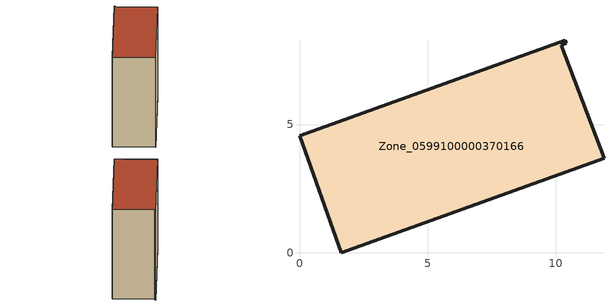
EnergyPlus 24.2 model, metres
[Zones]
Zone_0599100000370166
 floor ground (C_G): 10.41,8.17 10.21,8.09 11.88,3.68 1.63,0 0,4.57 10.37,8.29 z0.34
 wall outside (C_F): 10.41,8.17 10.37,8.29 0,4.57 1.63,0 11.88,3.68 10.21,8.09 10.41,8.17 z0.34:12.02
 roof outside (C_R): 10.21,8.09 10.41,8.17 10.37,8.29 0,4.57 1.63,0 11.88,3.68 z12.02
[BUILDING]
Pand.0599100000370166: North Axis=0; Terrain=City; Loads Convergence Tolerance Value=0.04; Temperature Convergence Tolerance Value=0.4; Solar Distribution=FullExterior; Maximum Number of Warmup Days=25; Minimum Number of Warmup Days=1
[Site:Location]
Rotterdam.The.Hague.AP_ZH_NLD Design_Conditions: Latitude=51.96; Longitude=4.45; Time Zone=1; Elevation=-4.5
[SITE:GROUNDTEMPERATURE:BUILDINGSURFACE]
18, 18, 18, 18, 18, 18, 18, 18, 18, 18, 18, 18
[MATERIAL] Thermal Absorptance=0.9; Solar Absorptance=0.7; Visible Absorptance=0.7
Name | Roughness | Thickness | Conductivity | Density | Specific Heat
G.TI.1992-2005 | MediumSmooth | 0.15 | 0.06 | 540 | 1210
F.TI.1992-2005 | Rough | 0.3 | 0.12 | 1920 | 840
R.TI.1992-2005 | MediumRough | 0.2 | 0.08 | 1500 | 1000
[CONSTRUCTION]
C_G: G.TI.1992-2005
C_F: F.TI.1992-2005
C_R: R.TI.1992-2005
[ZONE]
Zone_0599100000370166: Type=1; Multiplier=1; Ceiling Height=Autocalculate; Volume=Autocalculate; Floor Area=autocalculate; Part of Total Floor Area=Yes
[ZONEINFILTRATION:DESIGNFLOWRATE]
Infil_Zone_0599100000370166: Zone or ZoneList or Space or SpaceList=Zone_0599100000370166; Schedule=AlwaysOn; Design Flow Rate Calculation Method=Flow/Area; Flow Rate per Floor Area=0.0015; Constant Term Coefficient=1; Temperature Term Coefficient=0; Velocity Term Coefficient=0; Velocity Squared Term Coefficient=0
[HVACTEMPLATE:ZONE:IDEALLOADSAIRSYSTEM]
Zone_0599100000370166: Maximum Heating Supply Air Temperature=50; Minimum Cooling Supply Air Temperature=13; Maximum Heating Supply Air Humidity Ratio=0.0156; Minimum Cooling Supply Air Humidity Ratio=0.0077; Heating Limit=NoLimit; Cooling Limit=NoLimit; Dehumidification Control Type=ConstantSensibleHeatRatio; Cooling Sensible Heat Ratio=0.7; Dehumidification Setpoint=60; Humidification Control Type=None; Humidification Setpoint=30; Outdoor Air Method=None; Outdoor Air Flow Rate per Person=0.00944; Outdoor Air Flow Rate per Zone Floor Area=0; Outdoor Air Flow Rate per Zone=0; Demand Controlled Ventilation Type=None; Outdoor Air Economizer Type=NoEconomizer; Heat Recovery Type=None; Sensible Heat Recovery Effectiveness=0.7; Latent Heat Recovery Effectiveness=0.65
[ZONECONTROL:THERMOSTAT]
ThermostatControl_Zone_0599100000370166: Zone or ZoneList=Zone_0599100000370166; Control Type Schedule=DualSetpointControlType; Control 1=Thermostat_Zone_0599100000370166; Temperature Difference Between Cutout And Setpoint=0
[THERMOSTATSETPOINT:DUALSETPOINT]
Thermostat_Zone_0599100000370166: Heating Setpoint Temperature Schedule=HeatingSetpoint_Zone_0599100000370166; Cooling Setpoint Temperature Schedule=CoolingSetpoint_Zone_0599100000370166
[SCHEDULE:COMPACT]
HeatingSetpoint_Zone_0599100000370166: Through: 12/31, For: AllDays, Until: 24:00, 21
CoolingSetpoint_Zone_0599100000370166: Through: 12/31, For: AllDays, Until: 24:00, 24
DualSetpointControlType: Through: 12/31, For: AllDays, Until: 24:00, 4
AlwaysOn: Through: 12/31, For: AllDays, Until: 24:00, 1
